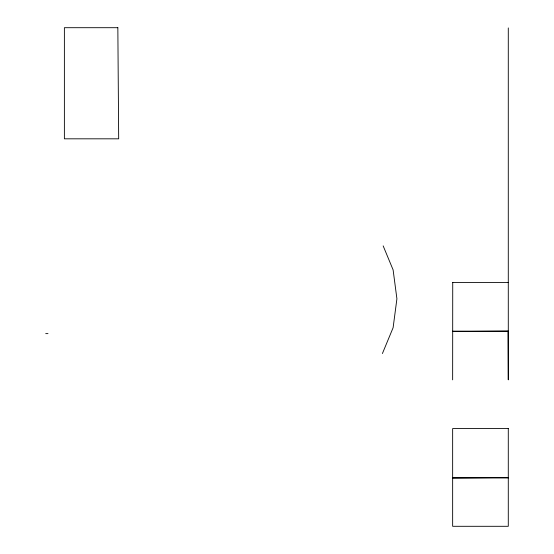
<?xml version="1.0" encoding="UTF-8"?>
<svg xmlns="http://www.w3.org/2000/svg" width="554" height="554" viewBox="0 0 554 554"><rect width="100%" height="100%" fill="white"/><g stroke="black" fill="none" stroke-linecap="round" stroke-linejoin="round"><path stroke-width="0.83" d="M382.412 353.535L393.111 327.698L396.913 298.8L393.111 269.895L383.167 245.886M45.712 333.626L47.976 333.619M452.646 282.422L508.288 282.422M452.646 331.147L508.288 331.147L452.646 331.548L508.066 331.548L508.288 379.864L508.288 27.929M452.646 477.444L508.288 477.444L452.646 477.964L508.288 477.964M452.729 282.422L452.646 379.864M117.843 27.7L64.382 27.7L64.382 138.819L118.681 138.819L117.843 27.7M508.288 428.581L452.646 428.581L452.646 526.3L508.288 526.3L508.288 428.581"/></g></svg>
